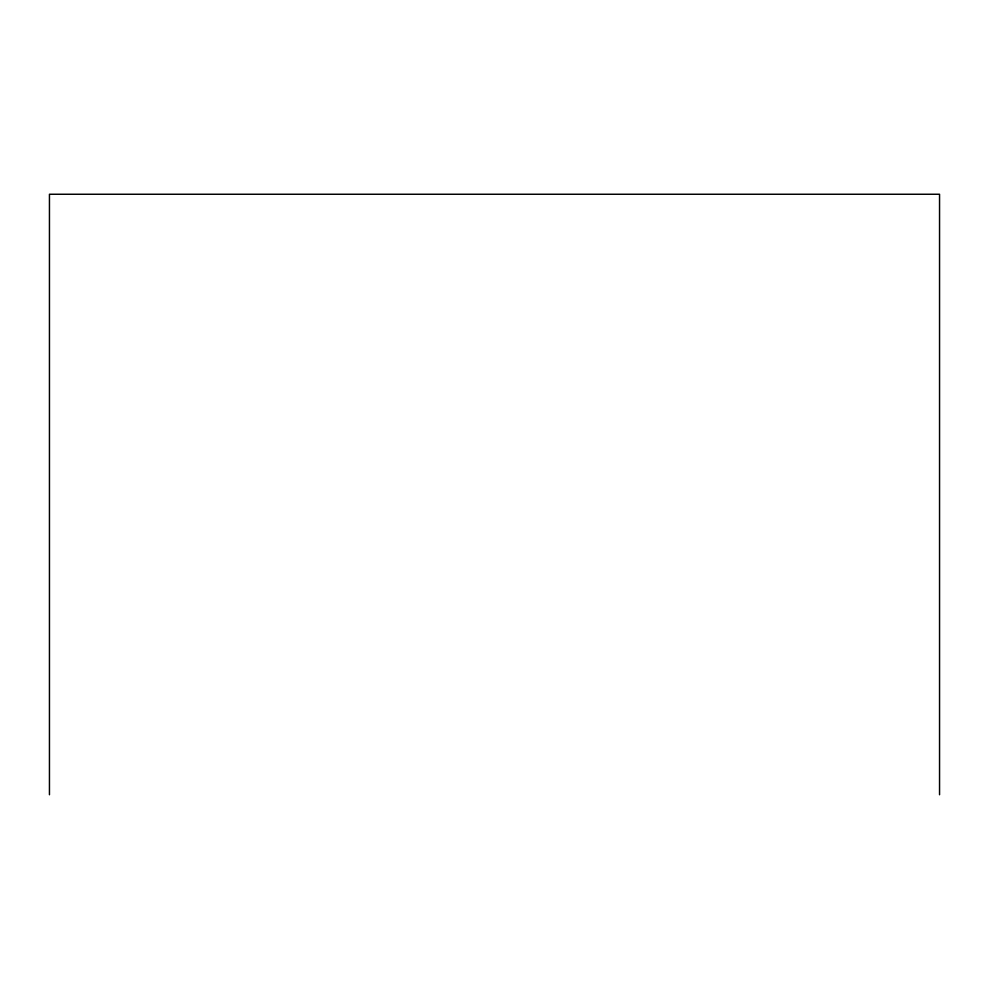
<?xml version="1.0" encoding="UTF-8"?>
<svg xmlns="http://www.w3.org/2000/svg" width="989" height="989" viewBox="0 0 989 989"><rect width="100%" height="100%" fill="white"/><g stroke="black" fill="none" stroke-linecap="round" stroke-linejoin="round"><path stroke-width="1.48" d="M939.55 794.748L939.55 194.252L49.45 194.252L49.45 794.748"/></g></svg>
